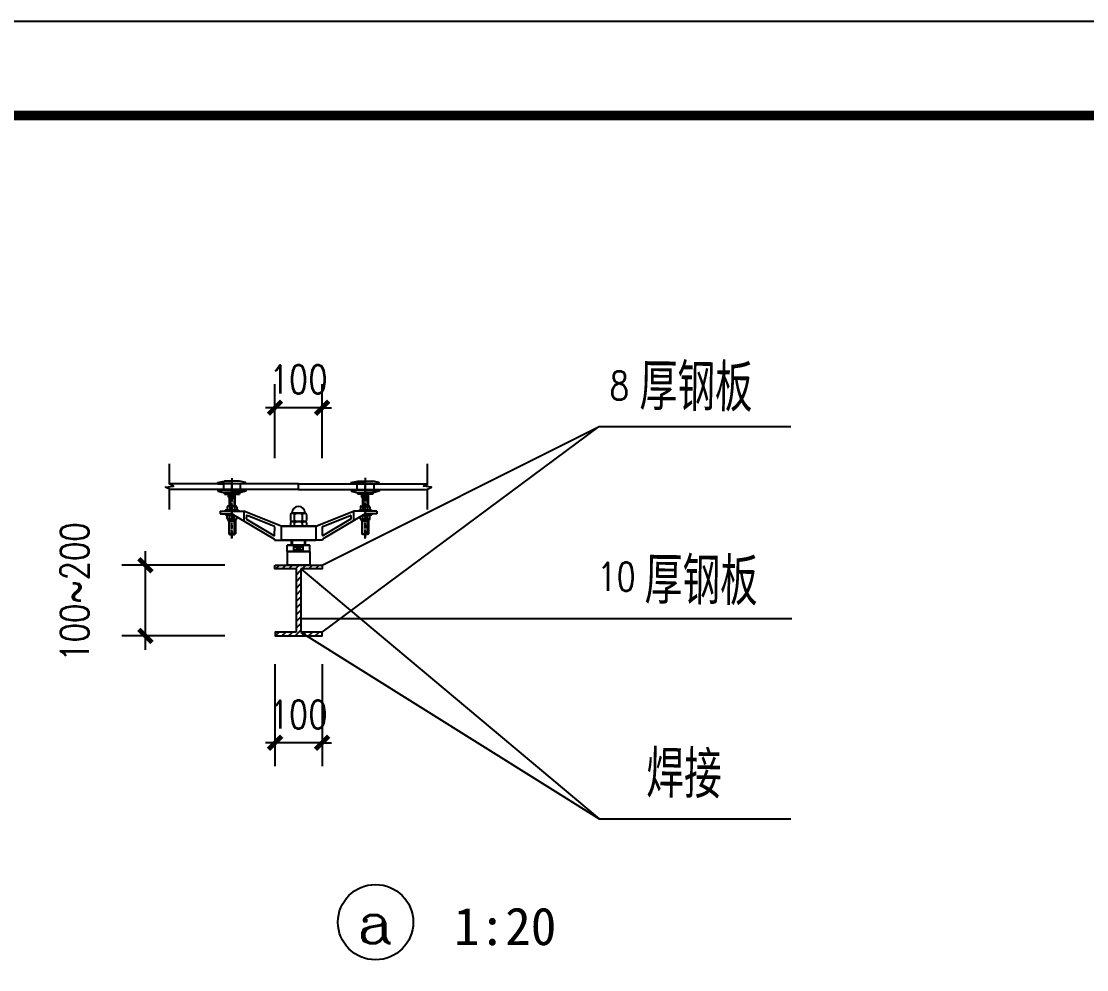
# Model space of a CAD drawing. Extents: x 458975 to 585950, y -118893 to 21149.
# Drawn here: x 552764 to 564077, y -86965 to -76893 of the extents above; entities that cross this region are included whole.
import ezdxf
from ezdxf.enums import TextEntityAlignment as Align

# ---------------------------------------------------------------- set-up
doc = ezdxf.new("R2010")
doc.units = 0
doc.header["$LTSCALE"] = 1000
doc.header["$MEASUREMENT"] = 0
doc.linetypes.add('CENTER2', pattern=[1.125, 0.75, -0.125, 0.125, -0.125])
doc.linetypes.add('CENTERX2', pattern=[101.6, 63.5, -12.7, 12.7, -12.7])
doc.layers.get('0').update_dxf_attribs({"linetype": 'CONTINUOUS'})
doc.layers.get('DEFPOINTS').update_dxf_attribs({"linetype": 'CONTINUOUS'})
for name, color, linetype in [('1', 3, 'CONTINUOUS'), ('AXIS', 3, 'CONTINUOUS'), ('AXIS_TEXT', 3, 'CONTINUOUS'), ('LEVL', 3, 'CONTINUOUS'), ('PUB_TEXT', 7, 'CONTINUOUS'), ('PUB_TITLE', 4, 'CONTINUOUS'), ('PUB_WALL', 255, 'CONTINUOUS'), ('WALL', 151, 'CONTINUOUS'), ('WINDOW', 2, 'CONTINUOUS'), ('WINDOW_TEXT', 7, 'CONTINUOUS')]:
    doc.layers.add(name, color=color, linetype=linetype)
doc.styles.add('-新宋体', font='NSimSun.ttf')
doc.styles.add('_HZTXT', font='txt.shx', dxfattribs={"width": 0.8, "bigfont": 'HZTXT.shx'})
doc.styles.add('COMPLEX', font='COMPLEX.shx')
doc.styles.add('dim_font', font='SIMPLEX.shx', dxfattribs={"width": 0.8})
doc.dimstyles.new('DIMN20', dxfattribs={"dimscale": 0.2, "dimtxt": 300, "dimasz": 100, "dimexe": 250, "dimexo": 300, "dimgap": 0, "dimtad": 0, "dimdec": 0, "dimzin": 0, "dimdsep": 46, "dimtxsty": 'dim_font', "dimblk": 'ARCHTICK', "dimcen": 0.09, "dimdle": 150, "dimclrt": 7, "dimazin": 0, "dimtfac": 1, "dimtdec": 0, "dimtix": 1, "dimtmove": 2, "dimatfit": 3, "dimldrblk": 'ARCHTICK', "dimfxl": 1, "dimtvp": 1, "dimtolj": 1, "dimtzin": 0, "dimarcsym": 0})

# ---------------------------------------------------------------- blocks, each defined once
blk = doc.blocks.new('_archtick')
at = {"const_width": 0.5}
blk.add_lwpolyline([(-0.7, -0.7), (0.7, 0.7)], dxfattribs=at)
blk = doc.blocks.new('*D322')
at = {"layer": 'AXIS', "color": 0, "lineweight": -2, "transparency": 16777216}
for p, q in [((688219.8, -167443), (688219.8, -167660)), ((688319.8, -167443), (688319.8, -167660)), ((688219.8, -167610), (688199.8, -167610)), ((688319.8, -167610), (688219.8, -167610)), ((688319.8, -167610), (688339.8, -167610))]:
    blk.add_line(p, q, dxfattribs=at)
at = {"layer": 'DEFPOINTS', "color": 0, "transparency": 16777216}
for p in [(688219.8, -167383), (688319.8, -167383), (688219.8, -167610)]:
    blk.add_point(p, dxfattribs=at)
at = {"layer": 'AXIS', "color": 0, "lineweight": -2, "transparency": 16777216, "xscale": 20, "yscale": 20, "zscale": 20}
blk.add_blockref('_archtick', (688219.8, -167610), dxfattribs=at)
at = {"layer": 'AXIS', "color": 0, "lineweight": -2, "transparency": 16777216, "xscale": 20, "yscale": 20, "zscale": 20, "rotation": 180}
blk.add_blockref('_archtick', (688319.8, -167610), dxfattribs=at)
at = {"layer": 'AXIS', "color": 7, "transparency": 16777216, "insert": (688269.8, -167550), "char_height": 60, "attachment_point": 5, "style": 'dim_font'}
blk.add_mtext('\\A1;100', dxfattribs=at)
blk = doc.blocks.new('*D323')
at = {"layer": 'AXIS', "color": 0, "lineweight": -2, "transparency": 16777216}
for p, q in [((687944.6, -167413), (687944.6, -167203)), ((688113.4, -167233), (687894.6, -167233)), ((688113.4, -167383), (687894.6, -167383))]:
    blk.add_line(p, q, dxfattribs=at)
at = {"layer": 'DEFPOINTS', "color": 0, "transparency": 16777216}
for p in [(687944.6, -167233), (688173.4, -167233), (688173.4, -167383)]:
    blk.add_point(p, dxfattribs=at)
at = {"layer": 'AXIS', "color": 0, "lineweight": -2, "transparency": 16777216, "xscale": 20, "yscale": 20, "zscale": 20}
for p, rotation in [((687944.6, -167233), 90), ((687944.6, -167383), 270)]:
    blk.add_blockref('_archtick', p, dxfattribs=dict(at, rotation=rotation))
at = {"layer": 'AXIS', "color": 7, "transparency": 16777216, "insert": (687794.6, -167290), "char_height": 60, "attachment_point": 5, "rotation": 90, "style": 'dim_font'}
blk.add_mtext('\\A1;100~200', dxfattribs=at)
blk = doc.blocks.new('*D324')
at = {"layer": 'AXIS', "color": 0, "lineweight": -2, "transparency": 16777216}
for p, q in [((688219.8, -167005.5), (688219.8, -166848.4)), ((688319.8, -167005.5), (688319.8, -166848.4)), ((688219.8, -166898.4), (688199.8, -166898.4)), ((688319.8, -166898.4), (688219.8, -166898.4)), ((688319.8, -166898.4), (688339.8, -166898.4))]:
    blk.add_line(p, q, dxfattribs=at)
at = {"layer": 'DEFPOINTS', "color": 0, "transparency": 16777216}
for p in [(688219.8, -166898.4), (688219.8, -167065.5), (688319.8, -167065.5)]:
    blk.add_point(p, dxfattribs=at)
at = {"layer": 'AXIS', "color": 0, "lineweight": -2, "transparency": 16777216, "xscale": 20, "yscale": 20, "zscale": 20}
blk.add_blockref('_archtick', (688219.8, -166898.4), dxfattribs=at)
at = {"layer": 'AXIS', "color": 0, "lineweight": -2, "transparency": 16777216, "xscale": 20, "yscale": 20, "zscale": 20, "rotation": 180}
blk.add_blockref('_archtick', (688319.8, -166898.4), dxfattribs=at)
at = {"layer": 'AXIS', "color": 7, "transparency": 16777216, "insert": (688269.8, -166838.4), "char_height": 60, "attachment_point": 5, "style": 'dim_font'}
blk.add_mtext('\\A1;100', dxfattribs=at)
blk = doc.blocks.new('_axiso')
blk.add_circle((0, 0), 0.5)
at = {"layer": 'AXIS_TEXT', "style": 'COMPLEX', "width": 1.041667}
blk.add_attdef('A', text='', height=0.56, dxfattribs=at).set_placement((-0.25, -0.28), (0.25, -0.28), align=Align.FIT)
blk = doc.blocks.new('A$C1AF3637B')
h = blk.add_hatch()
h.set_pattern_fill('ANSI31', color=256, scale=80, style=0)
h.set_pattern_definition([(45, (-808140.125, 174679.789), (-7.07106781, 7.07106781), [])])
h.paths.add_polyline_path([(500.2, 396.5), (455.3, 396.5), (455.3, 388.5), (555.3, 388.5), (555.3, 396.5), (510.2, 396.5), (510.2, 530.5), (555.3, 530.5), (555.3, 538.5), (455.2, 538.5), (455.2, 530.5), (500.2, 530.5)])
at = {"color": 0, "linetype": 'CENTER2', "ltscale": 0.05}
for p, q in [((646.8, 724.3), (646.8, 596.5)), ((345.7, 712.3), (345.7, 698.5)), ((363.8, 723.5), (363.8, 596.5)), ((381.6, 712.3), (381.6, 698.5)), ((628.9, 712.3), (628.9, 698.5)), ((664.8, 712.3), (664.8, 698.5)), ((359.3, 681.7), (359.3, 663.4)), ((368.3, 681.7), (368.3, 663.4)), ((642.3, 681.7), (642.3, 663.4)), ((651.3, 681.7), (651.3, 663.4))]:
    blk.add_line(p, q, dxfattribs=at)
at = {"color": 2, "linetype": 'Continuous'}
for p, q in [((333.7, 714.3), (347.7, 717.3)), ((333.7, 714.3), (347.7, 717.3)), ((333.7, 711.3), (333.7, 714.3)), ((363.8, 712.3), (333.7, 712.3)), ((347.8, 712.3), (333.7, 712.3)), ((333.7, 711.3), (345.7, 711.3)), ((333.7, 711.3), (345.7, 711.3)), ((379.6, 717.3), (347.7, 717.3)), ((363.8, 712.3), (393.6, 712.3)), ((393.6, 714.3), (379.6, 717.3)), ((393.6, 711.3), (381.6, 711.3)), ((393.6, 711.3), (393.6, 714.3)), ((616.9, 714.3), (630.9, 717.3)), ((616.9, 711.3), (616.9, 714.3)), ((646.8, 712.3), (616.9, 712.3)), ((616.9, 711.3), (628.9, 711.3)), ((630.9, 717.3), (662.8, 717.3)), ((646.8, 712.3), (676.8, 712.3)), ((662.7, 712.3), (676.8, 712.3)), ((676.8, 714.3), (662.8, 717.3)), ((676.8, 714.3), (662.8, 717.3)), ((676.8, 711.3), (664.8, 711.3)), ((676.8, 711.3), (664.8, 711.3)), ((676.8, 711.3), (676.8, 714.3)), ((333.7, 698.5), (345.7, 698.5)), ((333.7, 698.5), (333.7, 695.5)), ((363.8, 697.5), (333.7, 697.5)), ((347.8, 697.5), (333.7, 697.5)), ((333.7, 695.5), (347.7, 692.5)), ((333.7, 695.5), (347.7, 692.5)), ((379.6, 692.5), (347.7, 692.5)), ((347.8, 692.5), (347.8, 689.7)), ((347.8, 689.7), (363.8, 689.7)), ((348.8, 692.5), (348.8, 689.7)), ((357.8, 689.7), (356.8, 688.7)), ((356.8, 688.7), (370.8, 688.7)), ((370.8, 688.7), (356.8, 688.7)), ((356.8, 682.7), (356.8, 688.7)), ((356.8, 682.7), (357.8, 681.7)), ((370.8, 682.7), (356.8, 682.7)), ((370.8, 682.7), (356.8, 682.7)), ((370.8, 682.7), (356.8, 682.7)), ((370.8, 682.7), (356.8, 682.7)), ((357.8, 681.7), (357.8, 663.4)), ((369.8, 681.7), (357.8, 681.7)), ((367.8, 688.7), (359.8, 682.7)), ((359.8, 688.7), (367.8, 682.7)), ((359.8, 688.7), (359.8, 682.7)), ((363.8, 697.5), (393.6, 697.5)), ((363.8, 689.7), (379.6, 689.7)), ((367.8, 688.7), (367.8, 682.7)), ((369.8, 689.7), (370.8, 688.7)), ((370.8, 682.7), (369.8, 681.7)), ((369.8, 681.7), (369.8, 663.4)), ((370.8, 682.7), (370.8, 688.7)), ((378.6, 692.5), (378.6, 689.7)), ((393.6, 695.5), (379.6, 692.5)), ((379.6, 692.5), (379.6, 689.7)), ((393.6, 698.5), (381.6, 698.5)), ((393.6, 698.5), (393.6, 695.5)), ((616.9, 698.5), (628.9, 698.5)), ((616.9, 698.5), (616.9, 695.5)), ((646.8, 697.5), (616.9, 697.5)), ((616.9, 695.5), (630.9, 692.5)), ((630.9, 692.5), (662.8, 692.5)), ((630.9, 692.5), (630.9, 689.7)), ((646.8, 689.7), (630.9, 689.7)), ((631.9, 692.5), (631.9, 689.7)), ((640.7, 689.7), (639.7, 688.7)), ((653.7, 688.7), (639.7, 688.7)), ((639.7, 688.7), (653.7, 688.7)), ((639.7, 682.7), (639.7, 688.7)), ((639.7, 682.7), (653.7, 682.7)), ((639.7, 682.7), (653.7, 682.7)), ((639.7, 682.7), (653.7, 682.7)), ((639.7, 682.7), (653.7, 682.7)), ((639.7, 682.7), (640.7, 681.7)), ((640.7, 681.7), (652.8, 681.7)), ((640.8, 681.7), (640.8, 663.4)), ((642.7, 688.7), (650.7, 682.7)), ((650.7, 688.7), (642.7, 682.7)), ((642.7, 688.7), (642.7, 682.7)), ((646.8, 697.5), (676.8, 697.5)), ((662.7, 689.7), (646.8, 689.7)), ((650.7, 688.7), (650.7, 682.7)), ((652.7, 689.7), (653.7, 688.7)), ((653.7, 682.7), (652.7, 681.7)), ((652.8, 681.7), (652.8, 663.4)), ((653.7, 682.7), (653.7, 688.7)), ((661.7, 692.5), (661.7, 689.7)), ((662.7, 697.5), (676.8, 697.5)), ((662.7, 692.5), (662.7, 689.7)), ((676.8, 695.5), (662.8, 692.5)), ((676.8, 695.5), (662.8, 692.5)), ((676.8, 698.5), (664.8, 698.5)), ((676.8, 698.5), (676.8, 695.5))]:
    blk.add_line(p, q, dxfattribs=at)
at = {"color": 0, "linetype": 'CENTER2', "ltscale": 0.01}
for p, q in [((363.8, 595.5), (363.8, 717.3)), ((646.8, 595.5), (646.8, 717.3))]:
    blk.add_line(p, q, dxfattribs=at)
at = {"color": 2}
for p, q in [((338.8, 653.6), (388.8, 653.6)), ((338.8, 653.6), (338.8, 647.6)), ((338.8, 653.6), (388.8, 653.6)), ((338.8, 647.6), (363.8, 647.6)), ((363.7, 647.6), (454.3, 593.5)), ((468.3, 621.6), (388.8, 653.6)), ((388.8, 653.6), (388.8, 632.7)), ((388.8, 650.8), (388.8, 642)), ((394.4, 643.4), (394.3, 636.9)), ((394.8, 636), (452.9, 601.3)), ((454, 620.9), (395.8, 644.3)), ((488.1, 646.4), (488.1, 633.4)), ((488.1, 646.4), (488.1, 633.4)), ((491.3, 649.4), (519.3, 649.4)), ((519.3, 649.4), (491.3, 649.4)), ((496.6, 633.4), (496.6, 646.4)), ((496.7, 633.4), (496.7, 646.4)), ((513.8, 633.4), (513.8, 646.4)), ((513.9, 633.4), (513.9, 646.4)), ((522.5, 646.4), (522.5, 633.4)), ((522.5, 646.4), (522.5, 633.4)), ((542.3, 621.6), (621.8, 653.6)), ((646.8, 647.6), (556.2, 593.5)), ((556.5, 620.9), (614.7, 644.3)), ((615.7, 636), (557.6, 601.3)), ((616.1, 643.4), (616.2, 636.9)), ((671.8, 653.6), (621.8, 653.6)), ((621.8, 653.6), (621.8, 632.7)), ((671.8, 653.6), (621.8, 653.6)), ((621.8, 650.8), (621.8, 642)), ((671.8, 647.6), (646.8, 647.6)), ((671.8, 653.6), (671.8, 647.6)), ((454.4, 602.1), (454.6, 619.9)), ((468.3, 621.6), (468.3, 591.6)), ((468.3, 621.6), (542.3, 621.6)), ((468.3, 621.6), (468.3, 591.6)), ((542.3, 621.6), (468.3, 621.6)), ((488.1, 628.3), (488.1, 621.6)), ((488.1, 628.3), (488.1, 621.6)), ((491.3, 631.3), (519.3, 631.3)), ((519.3, 631.3), (491.3, 631.3)), ((492, 631.4), (518.4, 631.4)), ((518.5, 631.4), (492.1, 631.4)), ((518.3, 631.4), (492.1, 631.4)), ((492.2, 631.4), (518.4, 631.4)), ((496.6, 621.6), (496.6, 628.3)), ((496.7, 621.6), (496.7, 628.3)), ((513.8, 621.6), (513.8, 628.3)), ((513.9, 621.6), (513.9, 628.3)), ((522.5, 628.3), (522.5, 621.6)), ((522.5, 628.3), (522.5, 621.6)), ((542.3, 621.6), (542.3, 591.6)), ((542.3, 621.6), (542.3, 591.6)), ((556.1, 602.1), (555.9, 619.9)), ((454.3, 593.5), (454.3, 591.6)), ((454.3, 593.5), (454.3, 592.3)), ((454.3, 591.6), (470.3, 591.6)), ((468.3, 591.6), (542.3, 591.6)), ((542.3, 591.6), (468.3, 591.6)), ((495.3, 591.6), (481.2, 591.6)), ((490.3, 581.4), (490.3, 591.4)), ((490.3, 581.4), (490.3, 591.4)), ((515.3, 591.6), (529.3, 591.6)), ((520.3, 581.4), (520.3, 591.4)), ((520.3, 581.4), (520.3, 591.4)), ((556.3, 591.6), (540.3, 591.6)), ((556.2, 593.5), (556.2, 592.3)), ((556.3, 593.5), (556.3, 591.6)), ((481.2, 567.4), (481.2, 581.4)), ((529.3, 581.4), (481.2, 581.4)), ((481.2, 581.4), (529.3, 581.4)), ((481.2, 567.4), (481.2, 581.4)), ((529.3, 567.4), (481.2, 567.4)), ((481.2, 567.4), (529.3, 567.4)), ((520.3, 567.4), (490.3, 567.4)), ((490.3, 567.4), (520.3, 567.4)), ((495.3, 579.2), (515.3, 569.2)), ((495.3, 569.2), (495.3, 579.2)), ((495.3, 569.2), (515.3, 579.2)), ((515.3, 579.2), (495.3, 579.2)), ((495.3, 569.2), (495.3, 579.2)), ((515.3, 579.2), (495.3, 569.2)), ((515.3, 569.2), (495.3, 579.2)), ((495.3, 579.2), (515.3, 579.2)), ((515.3, 569.2), (495.3, 569.2)), ((495.3, 569.2), (515.3, 569.2)), ((515.3, 569.2), (515.3, 579.2)), ((515.3, 569.2), (515.3, 579.2)), ((529.3, 567.4), (529.3, 581.4)), ((529.3, 567.4), (529.3, 581.4))]:
    blk.add_line(p, q, dxfattribs=at)
at = {"color": 4}
for p, q in [((497.3, 645.5), (497.3, 645.5)), ((497.3, 645.5), (497.3, 645.5)), ((513.3, 645.5), (513.3, 645.5)), ((513.3, 645.5), (513.3, 645.5)), ((497.3, 627.5), (497.3, 627.5)), ((497.3, 627.5), (497.3, 627.5)), ((513.3, 627.5), (513.3, 627.5)), ((513.3, 627.5), (513.3, 627.5))]:
    blk.add_line(p, q, dxfattribs=at)
at = {"color": 7, "linetype": 'CENTERX2'}
for p, q in [((492.3, 581.4), (492.3, 591.4)), ((492.3, 581.4), (492.3, 591.4)), ((518.3, 581.4), (518.3, 591.4)), ((518.3, 581.4), (518.3, 591.4))]:
    blk.add_line(p, q, dxfattribs=at)
for p, q in [((481.2, 567.4), (481.2, 538.5)), ((481.2, 567.4), (481.2, 538.5)), ((529.3, 567.4), (529.3, 538.5)), ((529.3, 567.4), (529.3, 538.5))]:
    blk.add_line(p, q)
for points in [[(500.2, 530.5), (455.2, 530.5), (455.2, 538.5)], [(455.3, 538.5), (555.3, 538.5), (555.3, 530.5), (510.2, 530.5)], [(481.2, 538.5), (529.3, 538.5)], [(529.3, 538.5), (481.2, 538.5)], [(500.2, 530.5), (500.2, 396.5)], [(510.2, 530.5), (510.2, 396.5)], [(500.2, 396.5), (455.3, 396.5), (455.3, 388.5), (555.3, 388.5), (555.3, 396.5)], [(555.3, 388.5), (555.3, 396.5), (510.2, 396.5)]]:
    blk.add_lwpolyline(points)
at = {"color": 2}
for centre, radius, start, end in [((505.3, 649.4), 14, 0, 180), ((505.3, 649.4), 14, 0, 180), ((395.3, 636.9), 1, 179.2317, 239.1209), ((395.4, 643.4), 1, 68.0744, 179.2317), ((492.4, 644.8), 4.61, 20.4369, 159.5631), ((492.3, 644.8), 4.54, 19.7922, 160.2078), ((505.2, 635.5), 13.8, 51.5375, 128.4625), ((505.3, 635.5), 13.8, 51.5375, 128.4625), ((518.1, 644.8), 4.61, 20.4369, 159.5631), ((518.2, 644.8), 4.54, 19.7922, 160.2078), ((615.1, 643.4), 1, 0.7683, 111.9256), ((615.2, 636.9), 1, 300.8791, 0.7683), ((453.6, 619.9), 1, 359.2317, 68.0744), ((492.4, 637), 5.67, 220.2984, 319.7016), ((492.3, 636.9), 5.56, 219.7653, 320.2347), ((492.4, 626.7), 4.61, 20.4369, 159.5631), ((492.3, 626.8), 4.54, 19.7922, 160.2078), ((505.2, 650.9), 19.5, 243.8153, 296.1847), ((505.2, 617.5), 13.8, 51.5375, 128.4625), ((505.3, 650.9), 19.5, 243.8153, 296.1847), ((505.3, 617.5), 13.8, 51.5375, 128.4625), ((518.1, 637), 5.67, 220.2984, 319.7016), ((518.1, 626.7), 4.61, 20.4369, 159.5631), ((518.2, 636.9), 5.56, 219.7653, 320.2347), ((518.2, 626.8), 4.54, 19.7922, 160.2078), ((556.9, 619.9), 1, 111.9256, 180.7683), ((453.4, 602.2), 1, 239.1209, 359.2317), ((557.1, 602.2), 1, 180.7683, 300.8791)]:
    blk.add_arc(centre, radius, start, end, dxfattribs=at)
at = {"layer": '1'}
for p, q in [((555.3, 538.5), (1143.8, 833.5)), ((555.3, 396.5), (1143.8, 833.5)), ((1143.8, 833.5), (1550.7, 833.5)), ((510.2, 530.5), (1143.8, 0)), ((1552.5, 424.9), (510.3, 424.9)), ((510.2, 396.5), (1143.8, 0)), ((1143.8, 0), (1550.7, 0))]:
    blk.add_line(p, q, dxfattribs=at)
at = {"layer": 'AXIS'}
for points in [[(231.1, 656.8), (231.1, 700.2), (222.6, 704.2), (239.6, 706.5), (231.1, 710.5), (231.1, 754)], [(779.4, 656.8), (779.4, 700.2), (787.9, 704.2), (770.9, 706.5), (779.4, 710.5), (779.4, 754)]]:
    blk.add_lwpolyline(points, dxfattribs=at)
at = {"layer": 'DEFPOINTS', "color": 0, "linetype": 'ByBlock'}
for p in [(505, 649.8), (505.5, 649.8)]:
    blk.add_point(p, dxfattribs=at)
at = {"layer": 'PUB_WALL'}
for p, q in [((354, 661.6), (354, 657.6)), ((354, 661.6), (354, 657.6)), ((354, 661.6), (354, 657.6)), ((354, 661.6), (354, 657.6)), ((372, 663.6), (356, 663.6)), ((357, 663.6), (356, 663.6)), ((372, 663.6), (356, 663.6)), ((357, 663.6), (356, 663.6)), ((359, 661.6), (359, 657.6)), ((359, 661.6), (359, 657.6)), ((359, 661.6), (359, 657.6)), ((359, 661.6), (359, 657.6)), ((359, 661.6), (359, 657.6)), ((359, 661.6), (359, 657.6)), ((367, 663.6), (361, 663.6)), ((367, 663.6), (361, 663.6)), ((369, 661.6), (369, 657.6)), ((369, 661.6), (369, 657.6)), ((369, 661.6), (369, 657.6)), ((369, 661.6), (369, 657.6)), ((369, 661.6), (369, 657.6)), ((369, 661.6), (369, 657.6)), ((372, 663.6), (371, 663.6)), ((372, 663.6), (371, 663.6)), ((374, 661.6), (374, 657.6)), ((374, 661.6), (374, 657.6)), ((636.5, 661.6), (636.5, 657.6)), ((636.5, 661.6), (636.5, 657.6)), ((638.5, 663.6), (654.5, 663.6)), ((638.5, 663.6), (639.5, 663.6)), ((638.5, 663.6), (654.5, 663.6)), ((638.5, 663.6), (639.5, 663.6)), ((641.5, 661.6), (641.5, 657.6)), ((641.5, 661.6), (641.5, 657.6)), ((641.5, 661.6), (641.5, 657.6)), ((641.5, 661.6), (641.5, 657.6)), ((641.5, 661.6), (641.5, 657.6)), ((641.5, 661.6), (641.5, 657.6)), ((643.5, 663.6), (649.5, 663.6)), ((643.5, 663.6), (649.5, 663.6)), ((651.5, 661.6), (651.5, 657.6)), ((651.5, 661.6), (651.5, 657.6)), ((651.5, 661.6), (651.5, 657.6)), ((651.5, 661.6), (651.5, 657.6)), ((651.5, 661.6), (651.5, 657.6)), ((651.5, 661.6), (651.5, 657.6)), ((653.5, 663.6), (654.5, 663.6)), ((653.5, 663.6), (654.5, 663.6)), ((656.5, 661.6), (656.5, 657.6)), ((656.5, 661.6), (656.5, 657.6)), ((656.5, 661.6), (656.5, 657.6)), ((656.5, 661.6), (656.5, 657.6)), ((349.1, 655.6), (349.1, 653.7)), ((349.1, 655.6), (349.1, 653.7)), ((377.5, 653.7), (349.1, 653.7)), ((377.5, 653.7), (349.1, 653.7)), ((349.3, 647.2), (349.3, 645.3)), ((349.3, 647.2), (349.3, 645.3)), ((367.6, 645.3), (349.3, 645.3)), ((367.6, 645.3), (349.3, 645.3)), ((353.5, 637.7), (353.5, 643.3)), ((353.5, 637.7), (353.5, 643.3)), ((354.2, 645.3), (355.4, 645.3)), ((354.2, 645.3), (355.4, 645.3)), ((363.6, 645.3), (354.6, 645.3)), ((363.6, 645.3), (354.6, 645.3)), ((355, 655.6), (373, 655.6)), ((355, 655.6), (373, 655.6)), ((355, 635.8), (355.8, 633.1)), ((355, 635.8), (355.8, 633.1)), ((355.5, 645.3), (367.6, 645.3)), ((355.5, 645.3), (356.5, 645.3)), ((355.5, 645.3), (367.6, 645.3)), ((355.5, 645.3), (356.5, 645.3)), ((355.5, 635.7), (356.5, 635.7)), ((355.5, 635.7), (372, 635.7)), ((355.5, 635.7), (356.5, 635.7)), ((355.5, 635.7), (372, 635.7)), ((357, 655.6), (356, 655.6)), ((357, 655.6), (356, 655.6)), ((356.5, 645.3), (367.6, 645.3)), ((356.5, 645.3), (367.6, 645.3)), ((356.5, 635.7), (370.5, 635.7)), ((356.5, 635.7), (370.5, 635.7)), ((358.5, 637.7), (358.5, 643.7)), ((358.5, 637.7), (358.5, 643.7)), ((358.5, 637.7), (358.5, 641.7)), ((358.5, 637.7), (358.5, 641.7)), ((358.5, 637.7), (358.5, 641.7)), ((358.5, 637.7), (358.5, 641.7)), ((360.5, 645.3), (366.5, 645.3)), ((360.5, 645.3), (366.5, 645.3)), ((360.5, 635.7), (366.5, 635.7)), ((360.5, 635.7), (366.5, 635.7)), ((367, 655.6), (361, 655.6)), ((367, 655.6), (361, 655.6)), ((367.6, 645.3), (363.6, 645.3)), ((367.6, 645.3), (363.6, 645.3)), ((368.5, 637.7), (368.5, 643)), ((368.5, 637.7), (368.5, 643)), ((368.5, 637.7), (368.5, 641.7)), ((368.5, 637.7), (368.5, 641.7)), ((368.5, 637.7), (368.5, 641.7)), ((368.5, 637.7), (368.5, 641.7)), ((370.5, 635.7), (371.5, 635.7)), ((370.5, 635.7), (371.5, 635.7)), ((372, 655.6), (371, 655.6)), ((372, 655.6), (371, 655.6)), ((372, 635.7), (371.3, 633.1)), ((372, 635.7), (371.3, 633.1)), ((374.1, 637.7), (374.1, 641.4)), ((374.1, 637.7), (374.1, 641.4)), ((377.5, 655.6), (377.5, 653.7)), ((377.5, 655.6), (377.5, 653.7)), ((633, 655.6), (633, 653.7)), ((633, 655.6), (633, 653.7)), ((633, 653.7), (661.4, 653.7)), ((633, 653.7), (661.4, 653.7)), ((636.4, 637.7), (636.4, 641.4)), ((636.4, 637.7), (636.4, 641.4)), ((655.5, 655.6), (637.5, 655.6)), ((655.5, 655.6), (637.5, 655.6)), ((638.5, 655.6), (639.5, 655.6)), ((638.5, 655.6), (639.5, 655.6)), ((655, 635.7), (638.5, 635.7)), ((638.5, 635.7), (639.2, 633.1)), ((655, 635.7), (638.5, 635.7)), ((638.5, 635.7), (639.2, 633.1)), ((640, 635.7), (639, 635.7)), ((640, 635.7), (639, 635.7)), ((654, 635.7), (640, 635.7)), ((654, 635.7), (640, 635.7)), ((642, 637.7), (642, 643)), ((642, 637.7), (642, 643)), ((642, 637.7), (642, 641.7)), ((642, 637.7), (642, 641.7)), ((642, 637.7), (642, 641.7)), ((642, 637.7), (642, 641.7)), ((655, 645.3), (642.9, 645.3)), ((654, 645.3), (642.9, 645.3)), ((642.9, 645.3), (646.9, 645.3)), ((642.9, 645.3), (661.2, 645.3)), ((655, 645.3), (642.9, 645.3)), ((654, 645.3), (642.9, 645.3)), ((642.9, 645.3), (646.9, 645.3)), ((642.9, 645.3), (661.2, 645.3)), ((643.5, 655.6), (649.5, 655.6)), ((643.5, 655.6), (649.5, 655.6)), ((650, 645.3), (644, 645.3)), ((650, 645.3), (644, 645.3)), ((650, 635.7), (644, 635.7)), ((650, 635.7), (644, 635.7)), ((646.9, 645.3), (655.9, 645.3)), ((646.9, 645.3), (655.9, 645.3)), ((652, 637.7), (652, 643.7)), ((652, 637.7), (652, 643.7)), ((652, 637.7), (652, 641.7)), ((652, 637.7), (652, 641.7)), ((652, 637.7), (652, 641.7)), ((652, 637.7), (652, 641.7)), ((653.5, 655.6), (654.5, 655.6)), ((653.5, 655.6), (654.5, 655.6)), ((655, 645.3), (654, 645.3)), ((655, 645.3), (654, 645.3)), ((655, 635.7), (654, 635.7)), ((655, 635.7), (654, 635.7)), ((655.5, 635.8), (654.7, 633.1)), ((655.5, 635.8), (654.7, 633.1)), ((656.3, 645.3), (655.1, 645.3)), ((656.3, 645.3), (655.1, 645.3)), ((657, 637.7), (657, 643.3)), ((657, 637.7), (657, 643.3)), ((661.2, 647.2), (661.2, 645.3)), ((661.2, 647.2), (661.2, 645.3)), ((661.4, 655.6), (661.4, 653.7)), ((661.4, 655.6), (661.4, 653.7)), ((356.7, 632.4), (370.3, 632.4)), ((356.7, 632.4), (370.3, 632.4)), ((356.9, 632.4), (356.9, 605.2)), ((356.9, 632.4), (356.9, 605.2)), ((358.9, 603.5), (358.9, 632.4)), ((358.9, 603.5), (358.9, 632.4)), ((369.1, 603.5), (369.1, 632.4)), ((369.1, 603.5), (369.1, 632.4)), ((371.1, 632.8), (371.1, 605.2)), ((371.1, 632.8), (371.1, 605.2)), ((639.4, 632.8), (639.4, 605.2)), ((639.4, 632.8), (639.4, 605.2)), ((653.8, 632.4), (640.2, 632.4)), ((653.8, 632.4), (640.2, 632.4)), ((641.4, 603.5), (641.4, 632.4)), ((641.4, 603.5), (641.4, 632.4)), ((651.6, 603.5), (651.6, 632.4)), ((651.6, 603.5), (651.6, 632.4)), ((653.6, 632.4), (653.6, 605.2)), ((653.6, 632.4), (653.6, 605.2)), ((371.1, 605.2), (356.9, 605.2)), ((356.9, 605.2), (364, 605.2)), ((356.9, 605.2), (358.9, 603.5)), ((371.1, 605.2), (356.9, 605.2)), ((356.9, 605.2), (364, 605.2)), ((356.9, 605.2), (358.9, 603.5)), ((358.9, 603.5), (369.1, 603.5)), ((358.9, 603.5), (369.1, 603.5)), ((369.1, 603.5), (371.1, 605.2)), ((369.1, 603.5), (371.1, 605.2)), ((641.4, 603.5), (639.4, 605.2)), ((639.4, 605.2), (653.6, 605.2)), ((641.4, 603.5), (639.4, 605.2)), ((639.4, 605.2), (653.6, 605.2)), ((651.6, 603.5), (641.4, 603.5)), ((651.6, 603.5), (641.4, 603.5)), ((653.6, 605.2), (646.5, 605.2)), ((653.6, 605.2), (646.5, 605.2)), ((653.6, 605.2), (651.6, 603.5)), ((653.6, 605.2), (651.6, 603.5))]:
    blk.add_line(p, q, dxfattribs=at)
at = {"layer": 'PUB_WALL', "linetype": 'Continuous'}
for p, q in [((377.5, 655.6), (349.1, 655.6)), ((377.5, 655.6), (349.1, 655.6)), ((633, 655.6), (661.4, 655.6)), ((633, 655.6), (661.4, 655.6))]:
    blk.add_line(p, q, dxfattribs=at)
at = {"layer": 'PUB_WALL'}
for centre, radius, start, end in [((356, 661.6), 2, 89.9997, 179.9997), ((356, 661.6), 2, 89.9997, 179.9997), ((356, 657.6), 2, 179.9997, 269.9997), ((356, 657.6), 2, 179.9997, 269.9997), ((357, 661.6), 2, 359.9997, 89.9997), ((357, 661.6), 2, 359.9997, 89.9997), ((357, 657.6), 2, 269.9997, 359.9997), ((357, 657.6), 2, 269.9997, 359.9997), ((361, 661.6), 2, 89.9997, 179.9997), ((361, 661.6), 2, 89.9997, 179.9997), ((361, 657.6), 2, 179.9997, 269.9997), ((361, 657.6), 2, 179.9997, 269.9997), ((367, 661.6), 2, 359.9997, 89.9997), ((367, 661.6), 2, 359.9997, 89.9997), ((367, 657.6), 2, 269.9997, 359.9997), ((367, 657.6), 2, 269.9997, 359.9997), ((371, 661.6), 2, 89.9997, 179.9997), ((371, 661.6), 2, 89.9997, 179.9997), ((371, 657.6), 2, 179.9997, 269.9997), ((371, 657.6), 2, 179.9997, 269.9997), ((372, 661.6), 2, 359.9997, 89.9997), ((372, 661.6), 2, 359.9997, 89.9997), ((372, 657.6), 2, 269.9997, 359.9997), ((372, 657.6), 2, 269.9997, 359.9997), ((638.5, 661.6), 2, 90.0003, 180.0003), ((638.5, 661.6), 2, 90.0003, 180.0003), ((638.5, 657.6), 2, 180.0003, 270.0003), ((638.5, 657.6), 2, 180.0003, 270.0003), ((639.5, 661.6), 2, 0.0003, 90.0003), ((639.5, 661.6), 2, 0.0003, 90.0003), ((639.5, 657.6), 2, 270.0003, 0.0003), ((639.5, 657.6), 2, 270.0003, 0.0003), ((643.5, 661.6), 2, 90.0003, 180.0003), ((643.5, 661.6), 2, 90.0003, 180.0003), ((643.5, 657.6), 2, 180.0003, 270.0003), ((643.5, 657.6), 2, 180.0003, 270.0003), ((649.5, 661.6), 2, 0.0003, 90.0003), ((649.5, 661.6), 2, 0.0003, 90.0003), ((649.5, 657.6), 2, 270.0003, 0.0003), ((649.5, 657.6), 2, 270.0003, 0.0003), ((653.5, 661.6), 2, 90.0003, 180.0003), ((653.5, 661.6), 2, 90.0003, 180.0003), ((653.5, 657.6), 2, 180.0003, 270.0003), ((653.5, 657.6), 2, 180.0003, 270.0003), ((654.5, 661.6), 2, 0.0003, 90.0003), ((654.5, 661.6), 2, 0.0003, 90.0003), ((654.5, 657.6), 2, 270.0003, 0.0003), ((654.5, 657.6), 2, 270.0003, 0.0003), ((355.5, 643.3), 2, 90, 180), ((355.5, 643.3), 2, 90, 180), ((355.5, 637.7), 2, 180, 270), ((355.5, 637.7), 2, 180, 270), ((356.5, 643.3), 2, 0, 90), ((356.5, 643.3), 2, 0, 90), ((356.5, 637.7), 2, 270, 0), ((356.5, 637.7), 2, 270, 0), ((360.5, 643.3), 2, 90, 180), ((360.5, 643.3), 2, 90, 180), ((360.5, 637.7), 2, 180, 270), ((360.5, 637.7), 2, 180, 270), ((366.5, 643.3), 2, 0, 90), ((366.5, 643.3), 2, 0, 90), ((366.5, 637.7), 2, 270, 0), ((366.5, 637.7), 2, 270, 0), ((370.5, 643.3), 2, 143.4651, 180), ((370.5, 643.3), 2, 143.4651, 180), ((370.5, 637.7), 2, 180, 270), ((370.5, 637.7), 2, 180, 270), ((372.1, 637.7), 2, 270, 0), ((372.1, 637.7), 2, 270, 0), ((638.4, 637.7), 2, 180, 270), ((638.4, 637.7), 2, 180, 270), ((640, 637.7), 2, 270, 0), ((640, 637.7), 2, 270, 0), ((640, 643.3), 2, 0, 36.5349), ((640, 643.3), 2, 0, 36.5349), ((644, 643.3), 2, 90, 180), ((644, 643.3), 2, 90, 180), ((644, 637.7), 2, 180, 270), ((644, 637.7), 2, 180, 270), ((650, 643.3), 2, 0, 90), ((650, 643.3), 2, 0, 90), ((650, 637.7), 2, 270, 0), ((650, 637.7), 2, 270, 0), ((654, 643.3), 2, 90, 180), ((654, 643.3), 2, 90, 180), ((654, 637.7), 2, 180, 270), ((654, 637.7), 2, 180, 270), ((655, 643.3), 2, 0, 90), ((655, 643.3), 2, 0, 90), ((655, 637.7), 2, 270, 0), ((655, 637.7), 2, 270, 0), ((356.7, 633.4), 1, 196.8728, 270), ((356.7, 633.4), 1, 196.8728, 270), ((370.3, 633.4), 1, 270, 343.1272), ((370.3, 633.4), 1, 270, 343.1272), ((640.2, 633.4), 1, 196.8728, 270), ((640.2, 633.4), 1, 196.8728, 270), ((653.8, 633.4), 1, 270, 343.1272), ((653.8, 633.4), 1, 270, 343.1272)]:
    blk.add_arc(centre, radius, start, end, dxfattribs=at)
at = {"layer": 'WALL'}
for p, q in [((354, 661.6), (354, 657.6)), ((354, 661.6), (354, 657.6)), ((372, 663.6), (356, 663.6)), ((357, 663.6), (356, 663.6)), ((359, 661.6), (359, 657.6)), ((359, 661.6), (359, 657.6)), ((359, 661.6), (359, 657.6)), ((367, 663.6), (361, 663.6)), ((369, 661.6), (369, 657.6)), ((369, 661.6), (369, 657.6)), ((369, 661.6), (369, 657.6)), ((372, 663.6), (371, 663.6)), ((374, 661.6), (374, 657.6)), ((636.5, 661.6), (636.5, 657.6)), ((638.5, 663.6), (654.5, 663.6)), ((638.5, 663.6), (639.5, 663.6)), ((641.5, 661.6), (641.5, 657.6)), ((641.5, 661.6), (641.5, 657.6)), ((641.5, 661.6), (641.5, 657.6)), ((643.5, 663.6), (649.5, 663.6)), ((651.5, 661.6), (651.5, 657.6)), ((651.5, 661.6), (651.5, 657.6)), ((651.5, 661.6), (651.5, 657.6)), ((653.5, 663.6), (654.5, 663.6)), ((656.5, 661.6), (656.5, 657.6)), ((656.5, 661.6), (656.5, 657.6)), ((349.1, 655.6), (349.1, 653.7)), ((377.5, 653.7), (349.1, 653.7)), ((349.3, 647.2), (349.3, 645.3)), ((367.6, 645.3), (349.3, 645.3)), ((353.5, 637.7), (353.5, 643.3)), ((354.2, 645.3), (355.4, 645.3)), ((363.6, 645.3), (354.6, 645.3)), ((355, 655.6), (373, 655.6)), ((355, 635.8), (355.8, 633.1)), ((355.5, 645.3), (367.6, 645.3)), ((355.5, 645.3), (356.5, 645.3)), ((355.5, 635.7), (356.5, 635.7)), ((355.5, 635.7), (372, 635.7)), ((357, 655.6), (356, 655.6)), ((356.5, 645.3), (367.6, 645.3)), ((356.5, 635.7), (370.5, 635.7)), ((358.5, 637.7), (358.5, 643.7)), ((358.5, 637.7), (358.5, 641.7)), ((358.5, 637.7), (358.5, 641.7)), ((360.5, 645.3), (366.5, 645.3)), ((360.5, 635.7), (366.5, 635.7)), ((367, 655.6), (361, 655.6)), ((367.6, 645.3), (363.6, 645.3)), ((368.5, 637.7), (368.5, 643)), ((368.5, 637.7), (368.5, 641.7)), ((368.5, 637.7), (368.5, 641.7)), ((370.5, 635.7), (371.5, 635.7)), ((372, 655.6), (371, 655.6)), ((372, 635.7), (371.3, 633.1)), ((374.1, 637.7), (374.1, 641.4)), ((377.5, 655.6), (377.5, 653.7)), ((633, 655.6), (633, 653.7)), ((633, 653.7), (661.4, 653.7)), ((636.4, 637.7), (636.4, 641.4)), ((655.5, 655.6), (637.5, 655.6)), ((638.5, 655.6), (639.5, 655.6)), ((655, 635.7), (638.5, 635.7)), ((638.5, 635.7), (639.2, 633.1)), ((640, 635.7), (639, 635.7)), ((654, 635.7), (640, 635.7)), ((642, 637.7), (642, 643)), ((642, 637.7), (642, 641.7)), ((642, 637.7), (642, 641.7)), ((655, 645.3), (642.9, 645.3)), ((654, 645.3), (642.9, 645.3)), ((642.9, 645.3), (646.9, 645.3)), ((642.9, 645.3), (661.2, 645.3)), ((643.5, 655.6), (649.5, 655.6)), ((650, 645.3), (644, 645.3)), ((650, 635.7), (644, 635.7)), ((646.9, 645.3), (655.9, 645.3)), ((652, 637.7), (652, 643.7)), ((652, 637.7), (652, 641.7)), ((652, 637.7), (652, 641.7)), ((653.5, 655.6), (654.5, 655.6)), ((655, 645.3), (654, 645.3)), ((655, 635.7), (654, 635.7)), ((655.5, 635.8), (654.7, 633.1)), ((656.3, 645.3), (655.1, 645.3)), ((657, 637.7), (657, 643.3)), ((661.2, 647.2), (661.2, 645.3)), ((661.4, 655.6), (661.4, 653.7)), ((356.7, 632.4), (370.3, 632.4)), ((356.9, 632.4), (356.9, 605.2)), ((358.9, 603.5), (358.9, 632.4)), ((369.1, 603.5), (369.1, 632.4)), ((371.1, 632.8), (371.1, 605.2)), ((639.4, 632.8), (639.4, 605.2)), ((653.8, 632.4), (640.2, 632.4)), ((641.4, 603.5), (641.4, 632.4)), ((651.6, 603.5), (651.6, 632.4)), ((653.6, 632.4), (653.6, 605.2)), ((371.1, 605.2), (356.9, 605.2)), ((356.9, 605.2), (364, 605.2)), ((356.9, 605.2), (358.9, 603.5)), ((358.9, 603.5), (369.1, 603.5)), ((369.1, 603.5), (371.1, 605.2)), ((641.4, 603.5), (639.4, 605.2)), ((639.4, 605.2), (653.6, 605.2)), ((651.6, 603.5), (641.4, 603.5)), ((653.6, 605.2), (646.5, 605.2)), ((653.6, 605.2), (651.6, 603.5))]:
    blk.add_line(p, q, dxfattribs=at)
at = {"layer": 'WALL', "linetype": 'Continuous'}
for p, q in [((377.5, 655.6), (349.1, 655.6)), ((633, 655.6), (661.4, 655.6))]:
    blk.add_line(p, q, dxfattribs=at)
at = {"layer": 'WALL'}
for centre, radius, start, end in [((356, 661.6), 2, 89.9997, 179.9997), ((356, 657.6), 2, 179.9997, 269.9997), ((357, 661.6), 2, 359.9997, 89.9997), ((357, 657.6), 2, 269.9997, 359.9997), ((361, 661.6), 2, 89.9997, 179.9997), ((361, 657.6), 2, 179.9997, 269.9997), ((367, 661.6), 2, 359.9997, 89.9997), ((367, 657.6), 2, 269.9997, 359.9997), ((371, 661.6), 2, 89.9997, 179.9997), ((371, 657.6), 2, 179.9997, 269.9997), ((372, 661.6), 2, 359.9997, 89.9997), ((372, 657.6), 2, 269.9997, 359.9997), ((638.5, 661.6), 2, 90.0003, 180.0003), ((638.5, 657.6), 2, 180.0003, 270.0003), ((639.5, 661.6), 2, 0.0003, 90.0003), ((639.5, 657.6), 2, 270.0003, 0.0003), ((643.5, 661.6), 2, 90.0003, 180.0003), ((643.5, 657.6), 2, 180.0003, 270.0003), ((649.5, 661.6), 2, 0.0003, 90.0003), ((649.5, 657.6), 2, 270.0003, 0.0003), ((653.5, 661.6), 2, 90.0003, 180.0003), ((653.5, 657.6), 2, 180.0003, 270.0003), ((654.5, 661.6), 2, 0.0003, 90.0003), ((654.5, 657.6), 2, 270.0003, 0.0003), ((355.5, 643.3), 2, 90, 180), ((355.5, 637.7), 2, 180, 270), ((356.5, 643.3), 2, 0, 90), ((356.5, 637.7), 2, 270, 0), ((360.5, 643.3), 2, 90, 180), ((360.5, 637.7), 2, 180, 270), ((366.5, 643.3), 2, 0, 90), ((366.5, 637.7), 2, 270, 0), ((370.5, 643.3), 2, 143.4651, 180), ((370.5, 637.7), 2, 180, 270), ((372.1, 637.7), 2, 270, 0), ((638.4, 637.7), 2, 180, 270), ((640, 637.7), 2, 270, 0), ((640, 643.3), 2, 0, 36.5349), ((644, 643.3), 2, 90, 180), ((644, 637.7), 2, 180, 270), ((650, 643.3), 2, 0, 90), ((650, 637.7), 2, 270, 0), ((654, 643.3), 2, 90, 180), ((654, 637.7), 2, 180, 270), ((655, 643.3), 2, 0, 90), ((655, 637.7), 2, 270, 0), ((356.7, 633.4), 1, 196.8728, 270), ((370.3, 633.4), 1, 270, 343.1272), ((640.2, 633.4), 1, 196.8728, 270), ((653.8, 633.4), 1, 270, 343.1272)]:
    blk.add_arc(centre, radius, start, end, dxfattribs=at)
at = {"layer": 'WINDOW'}
for points in [[(505.3, 711.3), (231.1, 711.3)], [(505.3, 699.3), (505.3, 711.3)], [(505.3, 711.3), (779.4, 711.3)], [(505.3, 699.3), (505.3, 711.3)], [(505.3, 699.3), (231.1, 699.3)], [(505.3, 699.3), (779.4, 699.3)]]:
    blk.add_lwpolyline(points, dxfattribs=at)
at = {"layer": 'LEVL', "color": 7, "style": 'dim_font', "width": 0.8}
for s, p in [('8', (1165.8, 889.9)), ('10', (1139.3, 484.1))]:
    blk.add_text(s, height=60, dxfattribs=at).set_placement(p)
at = {"layer": 'WINDOW_TEXT', "style": '_HZTXT', "width": 0.8}
for s, p in [('厚钢板', (1229, 868)), ('厚钢板', (1239.9, 456.7)), ('焊接', (1243.3, 45.4))]:
    blk.add_text(s, height=100, rotation=359.1482, dxfattribs=at).set_placement(p)
at = {"layer": 'AXIS'}
for base, p1, p2, picture, middle in [((455.3, 873.1), (555.3, 706), (455.3, 706), '*D324', (505.3, 933.1)), ((455.3, 161.5), (555.3, 388.5), (455.3, 388.5), '*D322', (505.3, 221.5))]:
    dim = blk.add_linear_dim(base=base, p1=p1, p2=p2, angle=180, dimstyle='DIMN20', override={"dimasz": 100}, dxfattribs=at)
    dim.commit()
    dim.dimension.update_dxf_attribs({"geometry": picture, "text_midpoint": middle, "insert": (-687764.6, 167771.5)})
dim = blk.add_linear_dim(base=(180, 538.5), p1=(408.8, 388.5), p2=(408.8, 538.5), angle=90, text='100~200', dimstyle='DIMN20', dxfattribs=at)
dim.commit()
dim.dimension.update_dxf_attribs({"geometry": '*D323', "text_midpoint": (30, 481.5), "dimtype": 128, "insert": (-687764.6, 167771.5)})

msp = doc.modelspace()

# ---------------------------------------------------------------- linework, layer by layer
at = {"layer": 'PUB_TITLE'}
msp.add_lwpolyline([(526549.5, -118893.3), (526549.5, -76893.3), (585949.5, -76893.3), (585949.5, -118893.3)], close=True, dxfattribs=at)
at = {"layer": 'PUB_TITLE', "const_width": 100}
msp.add_lwpolyline([(529049.5, -117893.3), (584949.5, -117893.3), (584949.5, -77893.3), (529049.5, -77893.3)], close=True, dxfattribs=at)

# ---------------------------------------------------------------- block references
at = {"xscale": 5, "yscale": 5, "zscale": 5}
msp.add_blockref('A$C1AF3637B', (553181.5, -85362.3), dxfattribs=at)
at = {"layer": 'AXIS'}
ref = msp.add_blockref('_axiso', (556525.9, -86460.7), dxfattribs=dict(at, xscale=800, yscale=800, zscale=800))
ref.add_attrib('A', 'a', dxfattribs={"layer": 'AXIS_TEXT', "height": 448, "style": 'COMPLEX', "width": 1.25}).set_placement((556325.9, -86684.7), (556725.9, -86684.7), align=Align.FIT)

# ---------------------------------------------------------------- texts
at = {"layer": 'PUB_TEXT', "style": '-新宋体'}
msp.add_text('1:20', height=400, dxfattribs=at).set_placement((557357.2, -86704.2, 1394848.9))

doc.saveas('drawing.dxf')
